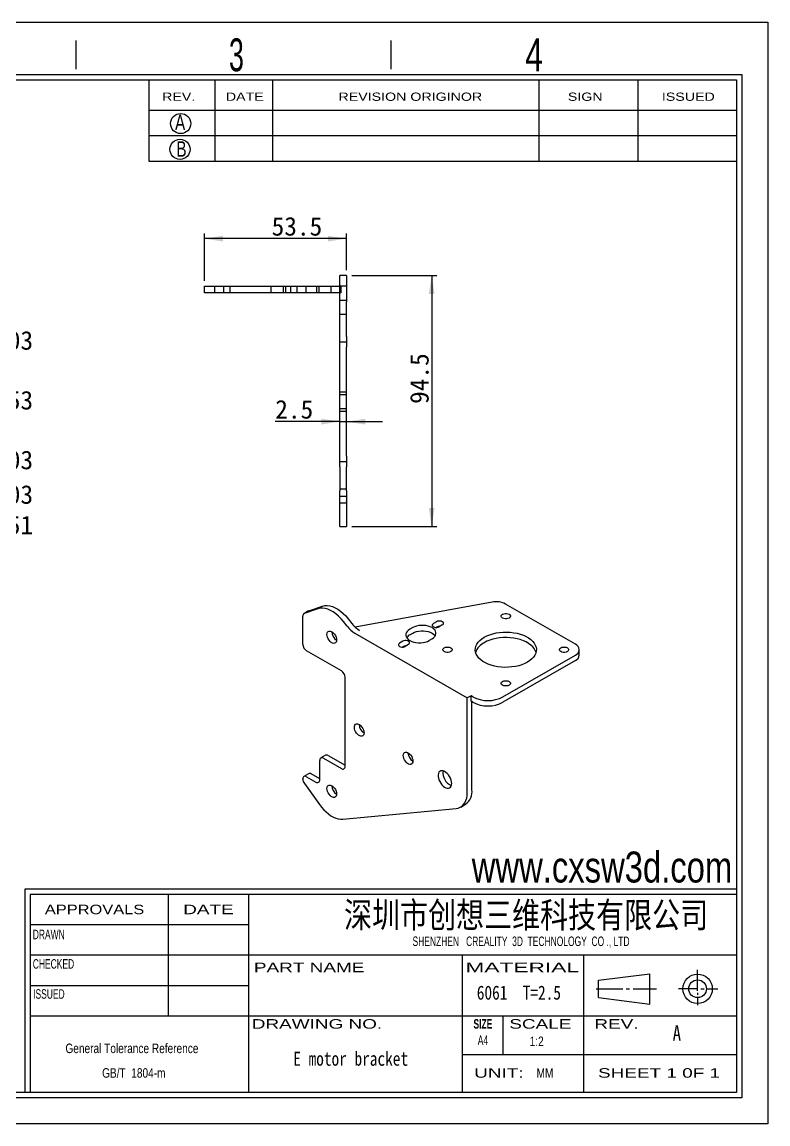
# Model space of a CAD drawing. Extents: x 4 to 590, y 3 to 417.
# Drawn here: x 309.6 to 590.2, y 2.6 to 417.3 of the extents above; entities that cross this region are included whole.
import ezdxf

# ---------------------------------------------------------------- set-up
doc = ezdxf.new("R2010")
doc.units = 0
doc.header["$LTSCALE"] = 2
doc.linetypes.add('SLD-实线', pattern=[0])
doc.linetypes.add('SLD-虚线', pattern=[1.905, 1.27, -0.635])
doc.layers.get('0').update_dxf_attribs({"linetype": 'CONTINUOUS'})
doc.layers.add('DIM', color=5, linetype='SLD-实线')
doc.layers.add('SLD-0', color=179, linetype='SLD-实线')
doc.styles.add('SLDTEXTSTYLE0', font='arial.ttf', dxfattribs={"width": 0.7584})
doc.styles.add('SLDTEXTSTYLE1', font='arial.ttf', dxfattribs={"width": 0.63516})
doc.styles.add('SLDTEXTSTYLE10', font='', dxfattribs={"width": 0.8})
doc.styles.add('SLDTEXTSTYLE11', font='', dxfattribs={"width": 0.67})
doc.styles.add('SLDTEXTSTYLE12', font='')
doc.styles.add('SLDTEXTSTYLE2', font='GOTHIC.TTF', dxfattribs={"width": 0.7304})
doc.styles.add('SLDTEXTSTYLE3', font='GOTHIC.TTF', dxfattribs={"width": 0.61171})
doc.styles.add('SLDTEXTSTYLE4', font='arialbd.ttf', dxfattribs={"width": 0.63516})
doc.styles.add('SLDTEXTSTYLE5', font='arial.ttf', dxfattribs={"width": 1.422})
doc.styles.add('SLDTEXTSTYLE6', font='arial.ttf', dxfattribs={"width": 1.2324})
doc.styles.add('SLDTEXTSTYLE7', font='arial.ttf', dxfattribs={"width": 1.7064})
doc.styles.add('SLDTEXTSTYLE8', font='', dxfattribs={"width": 0.8, "bigfont": 'bigfont'})
doc.styles.add('SLDTEXTSTYLE9', font='', dxfattribs={"width": 0.8})
doc.styles.get('SLDTEXTSTYLE10').set_extended_font_data('宋体', bold=True)
doc.styles.get('SLDTEXTSTYLE11').set_extended_font_data('宋体')
doc.styles.get('SLDTEXTSTYLE12').set_extended_font_data('宋体')
doc.styles.get('SLDTEXTSTYLE8').set_extended_font_data('宋体', bold=True)
doc.styles.get('SLDTEXTSTYLE9').set_extended_font_data('宋体')
doc.dimstyles.new('SLDDIMSTYLE1', dxfattribs={"dimtxt": 7, "dimasz": 7, "dimexe": 0, "dimexo": 0.0625, "dimgap": 1.75, "dimtad": 0, "dimtih": 1, "dimtoh": 1, "dimrnd": 1e-09, "dimzin": 12, "dimdsep": 46, "dimtxsty": 'SLDTEXTSTYLE11', "dimblk1": 'NONE', "dimblk2": 'NONE', "dimsah": 1, "dimcen": 0.09, "dimadec": 0, "dimazin": 0, "dimtfac": 1, "dimtofl": 0, "dimtmove": 0, "dimatfit": 3, "dimldrblk": 'NONE', "dimfxl": 0, "dimtolj": 1, "dimtzin": 12, "dimarcsym": 0})
doc.dimstyles.new('SLDDIMSTYLE3', dxfattribs={"dimtxt": 7, "dimasz": 7, "dimexe": 0, "dimexo": 0.0625, "dimgap": 1.75, "dimtad": 2, "dimrnd": 1e-09, "dimzin": 12, "dimdsep": 46, "dimtxsty": 'SLDTEXTSTYLE11', "dimsah": 1, "dimcen": 0.09, "dimadec": 0, "dimazin": 0, "dimtfac": 1, "dimtmove": 0, "dimatfit": 0, "dimfxl": 0, "dimtolj": 1, "dimtzin": 12, "dimarcsym": 0})
doc.dimstyles.new('SLDDIMSTYLE4', dxfattribs={"dimtxt": 7, "dimasz": 7, "dimexe": 0, "dimexo": 0.0625, "dimgap": 1.75, "dimtad": 2, "dimrnd": 1e-09, "dimzin": 12, "dimdsep": 46, "dimtxsty": 'SLDTEXTSTYLE11', "dimsah": 1, "dimcen": 0.09, "dimadec": 0, "dimazin": 0, "dimtfac": 1, "dimtofl": 0, "dimtmove": 0, "dimatfit": 3, "dimfxl": 0, "dimtolj": 1, "dimtzin": 12, "dimarcsym": 0})

# ---------------------------------------------------------------- blocks, each defined once
blk = doc.blocks.new('SW_NOTE_0')
at = {"layer": 'SLD-0', "color": 0, "char_height": 3.5853, "attachment_point": 2, "style": 'SLDTEXTSTYLE0'}
for s, insert in [('General Tolerance Reference ', (26.04, 4.62)), (' GB/T  1804-m', (26.22, -4.64))]:
    blk.add_mtext(s, dxfattribs=dict(at, insert=insert))
blk = doc.blocks.new('_D_2')
at = {"layer": 'DIM'}
blk.add_line((188.4, 296.95), (289.92, 296.95), dxfattribs=at)
at = {"layer": 'DIM', "insert": (289.92, 301.02), "char_height": 7, "attachment_point": 1, "style": 'SLDTEXTSTYLE12'}
blk.add_mtext('21.03', dxfattribs=at)
blk = doc.blocks.new('_NONE')
blk = doc.blocks.new('_D_3')
at = {"layer": 'DIM'}
blk.add_line((197.9, 274.45), (289.92, 274.45), dxfattribs=at)
at = {"layer": 'DIM', "insert": (289.92, 278.52), "char_height": 7, "attachment_point": 1, "style": 'SLDTEXTSTYLE12'}
blk.add_mtext('43.53', dxfattribs=at)
blk = doc.blocks.new('_D_4')
at = {"layer": 'DIM'}
blk.add_line((188.4, 251.95), (289.92, 251.95), dxfattribs=at)
at = {"layer": 'DIM', "insert": (289.92, 256.02), "char_height": 7, "attachment_point": 1, "style": 'SLDTEXTSTYLE12'}
blk.add_mtext('66.03', dxfattribs=at)
blk = doc.blocks.new('_D_5')
at = {"layer": 'DIM'}
blk.add_line((183.3, 238.95), (289.92, 238.95), dxfattribs=at)
at = {"layer": 'DIM', "insert": (289.92, 243.02), "char_height": 7, "attachment_point": 1, "style": 'SLDTEXTSTYLE12'}
blk.add_mtext('79.03', dxfattribs=at)
blk = doc.blocks.new('_D_6')
at = {"layer": 'DIM'}
blk.add_line((196.12, 227.46), (289.92, 227.46), dxfattribs=at)
at = {"layer": 'DIM', "insert": (289.92, 231.53), "char_height": 7, "attachment_point": 1, "style": 'SLDTEXTSTYLE12'}
blk.add_mtext('90.51', dxfattribs=at)
blk = doc.blocks.new('_D_17')
at = {"layer": 'DIM'}
for p, q in [((429.19, 266.94), (404.84, 266.94)), ((429.19, 266.94), (431.69, 266.94)), ((431.69, 266.94), (445.15, 266.94))]:
    blk.add_line(p, q, dxfattribs=at)
for points in [[(429.19, 266.94), (422.19, 268.01), (422.19, 265.86)], [(431.69, 266.94), (438.69, 265.86), (438.69, 268.01)]]:
    blk.add_solid(points, dxfattribs=at)
at = {"layer": 'DIM', "insert": (404.84, 275.08), "char_height": 7, "attachment_point": 1, "style": 'SLDTEXTSTYLE12'}
blk.add_mtext('2.5', dxfattribs=at)
blk = doc.blocks.new('_D_18')
at = {"layer": 'DIM'}
for p, q in [((378.19, 319.97), (378.19, 337.81)), ((431.69, 323.95), (431.69, 337.81)), ((431.69, 335.81), (378.19, 335.81))]:
    blk.add_line(p, q, dxfattribs=at)
for points in [[(378.19, 335.81), (385.19, 334.74), (385.19, 336.89)], [(431.69, 335.81), (424.69, 336.89), (424.69, 334.74)]]:
    blk.add_solid(points, dxfattribs=at)
at = {"layer": 'DIM', "insert": (403.47, 343.96), "char_height": 7, "attachment_point": 1, "style": 'SLDTEXTSTYLE12'}
blk.add_mtext('53.5', dxfattribs=at)
blk = doc.blocks.new('_D_19')
at = {"layer": 'DIM'}
for p, q in [((433.69, 321.95), (465.69, 321.95)), ((463.69, 321.95), (463.69, 227.45)), ((433.69, 227.45), (465.69, 227.45))]:
    blk.add_line(p, q, dxfattribs=at)
for points in [[(463.69, 321.95), (462.62, 314.95), (464.77, 314.95)], [(463.69, 227.45), (464.77, 234.45), (462.62, 234.45)]]:
    blk.add_solid(points, dxfattribs=at)
at = {"layer": 'DIM', "insert": (455.55, 273.62), "char_height": 7, "attachment_point": 1, "rotation": 90, "style": 'SLDTEXTSTYLE12'}
blk.add_mtext('94.5', dxfattribs=at)

msp = doc.modelspace()

# ---------------------------------------------------------------- linework, layer by layer
at = {"color": 7, "linetype": 'SLD-实线'}
for p, q in [((431.693, 321.949), (429.193, 321.949)), ((429.193, 319.331), (429.193, 321.949)), ((431.693, 321.949), (431.693, 319.331)), ((378.193, 315.475), (378.193, 317.975)), ((378.193, 317.975), (380.883, 317.975)), ((380.883, 315.475), (378.193, 315.475)), ((380.883, 317.975), (429.193, 317.975)), ((429.193, 315.475), (380.883, 315.475)), ((429.193, 313.538), (429.193, 319.331)), ((431.693, 319.331), (431.693, 313.538)), ((429.193, 311.974), (429.193, 313.538)), ((429.193, 298.949), (429.193, 311.974)), ((431.693, 313.538), (431.693, 311.974)), ((431.693, 298.949), (431.693, 311.974)), ((429.193, 296.949), (429.193, 298.949)), ((431.693, 298.949), (431.693, 296.949)), ((429.193, 296.949), (431.693, 296.949)), ((429.193, 294.949), (429.193, 296.949)), ((429.193, 253.949), (429.193, 294.949)), ((431.693, 296.949), (431.693, 294.949)), ((431.693, 253.949), (431.693, 294.949)), ((429.193, 251.949), (429.193, 253.949)), ((431.693, 253.949), (431.693, 251.949)), ((429.193, 251.949), (431.693, 251.949)), ((429.193, 249.949), (429.193, 251.949)), ((429.193, 249.949), (429.193, 240.949)), ((431.693, 251.949), (431.693, 249.949)), ((431.693, 240.949), (431.693, 249.949)), ((429.193, 238.949), (429.193, 240.949)), ((431.693, 240.949), (431.693, 238.949)), ((429.193, 238.949), (431.693, 238.949)), ((429.193, 236.949), (429.193, 238.949)), ((429.193, 236.875), (429.193, 236.949)), ((429.193, 235.243), (429.193, 236.875)), ((431.693, 238.949), (431.693, 236.949)), ((431.693, 236.875), (431.693, 236.949)), ((431.693, 236.875), (431.693, 235.243)), ((429.193, 229.567), (429.193, 235.243)), ((431.693, 235.243), (431.693, 229.567)), ((429.193, 227.449), (429.193, 229.567)), ((431.693, 229.567), (431.693, 227.449)), ((429.193, 227.449), (431.693, 227.449)), ((417.396, 195.678), (415.628, 194.658)), ((420.884, 196.476), (415.746, 194.712)), ((417.396, 195.678), (417.514, 195.732)), ((417.514, 195.732), (422.652, 197.497)), ((486.442, 199.005), (434.879, 189.626)), ((517.744, 183.131), (491.48, 198.293)), ((415.214, 183.106), (415.214, 193.742)), ((431.913, 189.913), (430.495, 191.7)), ((432.263, 192.72), (433.681, 190.933)), ((465.56, 191.621), (464.358, 190.927)), ((434.793, 187.339), (477.086, 162.924)), ((456.544, 189.396), (455.484, 188.784)), ((455.484, 186.743), (456.544, 187.355)), ((465.336, 189.45), (465.56, 189.58)), ((467.681, 190.397), (466.479, 189.703)), ((452.832, 184.274), (451.63, 183.58)), ((454.953, 183.049), (453.751, 182.355)), ((463.828, 185.192), (462.767, 184.58)), ((429.71, 173.105), (416.628, 180.657)), ((452.608, 182.103), (452.832, 182.232)), ((490.521, 163.333), (517.744, 179.049)), ((519.209, 179.048), (519.209, 181.09)), ((517.744, 177.007), (490.521, 161.291)), ((431.124, 137.178), (431.124, 170.656)), ((478.5, 163.741), (477.086, 162.924)), ((477.086, 127.383), (477.086, 162.924)), ((479.207, 163.333), (478.5, 163.741)), ((478.5, 161.7), (478.5, 163.741)), ((479.207, 161.291), (478.5, 161.7)), ((478.854, 128.404), (478.854, 161.495)), ((423.76, 141.358), (421.992, 140.338)), ((424.76, 141.259), (431.124, 137.585)), ((421.578, 132.073), (421.578, 139.422)), ((422.992, 140.239), (429.71, 136.361)), ((417.396, 134.417), (415.628, 133.397)), ((416.628, 133.298), (420.164, 131.257)), ((421.578, 132.481), (418.396, 134.318)), ((415.214, 132.421), (415.214, 132.481)), ((415.81, 130.744), (421.471, 122.842)), ((430.265, 117.31), (472.869, 121.349)), ((474.6, 121.889), (476.368, 122.91))]:
    msp.add_line(p, q, dxfattribs=at)
at = {"color": 7, "linetype": 'SLD-虚线'}
for p, q in [((381.943, 317.975), (381.943, 315.475)), ((385.443, 315.475), (385.443, 317.975)), ((387.693, 317.975), (387.693, 315.475)), ((403.193, 317.975), (403.193, 315.475)), ((407.893, 315.475), (407.893, 317.975)), ((408.643, 317.975), (408.643, 315.475)), ((410.693, 315.475), (410.693, 317.975)), ((412.943, 317.975), (412.943, 315.475)), ((416.443, 315.475), (416.443, 317.975)), ((420.443, 315.475), (420.443, 317.975)), ((421.193, 317.975), (421.193, 315.475)), ((425.893, 315.475), (425.893, 317.975)), ((431.693, 317.975), (429.193, 317.975)), ((429.693, 315.475), (429.193, 315.475)), ((429.693, 315.475), (429.693, 317.975)), ((431.693, 312.499), (429.193, 312.499)), ((429.193, 307.399), (431.693, 307.399)), ((431.693, 278.049), (429.193, 278.049)), ((431.693, 276.999), (429.193, 276.999)), ((429.193, 271.899), (431.693, 271.899)), ((429.193, 270.849), (431.693, 270.849)), ((431.693, 241.499), (429.193, 241.499)), ((429.193, 236.399), (431.693, 236.399))]:
    msp.add_line(p, q, dxfattribs=at)
at = {"color": 7, "linetype": 'SLD-实线', "flags": 128}
for points in [[(430.495, 191.7), (429.584, 192.765), (428.623, 193.729), (427.627, 194.576), (426.609, 195.296), (425.585, 195.876), (424.57, 196.309), (423.578, 196.589), (422.624, 196.71), (421.722, 196.673), (420.884, 196.476)], [(422.652, 197.497), (423.489, 197.693), (424.392, 197.731), (425.346, 197.609), (426.338, 197.33), (427.353, 196.896), (428.377, 196.316), (429.395, 195.597), (430.391, 194.749), (431.352, 193.786), (432.263, 192.72)], [(464.358, 190.927), (464.082, 190.708), (463.937, 190.45), (463.937, 190.179), (464.082, 189.922), (464.358, 189.703), (464.738, 189.543), (465.184, 189.46), (465.653, 189.46), (466.1, 189.543), (466.479, 189.703)], [(467.681, 190.397), (467.957, 190.616), (468.102, 190.873), (468.102, 191.144), (467.957, 191.402), (467.681, 191.621), (467.302, 191.78), (466.855, 191.864), (466.386, 191.864), (465.94, 191.78), (465.56, 191.621)], [(492.819, 193.029), (492.376, 192.844), (491.855, 192.746), (491.308, 192.746), (490.787, 192.844), (490.344, 193.029), (490.022, 193.285), (489.853, 193.586), (489.853, 193.902), (490.022, 194.202), (490.344, 194.458)], [(490.344, 194.458), (490.787, 194.644), (491.308, 194.742), (491.855, 194.742), (492.376, 194.644), (492.819, 194.458), (493.141, 194.202), (493.31, 193.902), (493.31, 193.586), (493.141, 193.285), (492.819, 193.029)], [(424.3, 186.843), (424.353, 187.311), (424.507, 187.691), (424.754, 187.962), (425.079, 188.107), (425.464, 188.118), (425.886, 187.995), (426.321, 187.744), (426.743, 187.38), (427.128, 186.924), (427.453, 186.404), (427.7, 185.848), (427.854, 185.29), (427.907, 184.761)], [(427.907, 184.761), (427.854, 184.293), (427.7, 183.913), (427.453, 183.642), (427.128, 183.497), (426.743, 183.486), (426.321, 183.61), (425.886, 183.861), (425.464, 184.224), (425.079, 184.68), (424.754, 185.2), (424.507, 185.756), (424.353, 186.314), (424.3, 186.843)], [(455.484, 188.784), (454.907, 188.387), (454.458, 187.938), (454.151, 187.451), (453.995, 186.941), (453.995, 186.423), (454.151, 185.912), (454.458, 185.425), (454.907, 184.977), (455.484, 184.58), (456.171, 184.247), (456.949, 183.987), (457.792, 183.81), (458.676, 183.72), (459.574, 183.72), (460.458, 183.81), (461.302, 183.987), (462.079, 184.247), (462.767, 184.58)], [(463.828, 185.192), (464.405, 185.589), (464.853, 186.038), (465.16, 186.525), (465.316, 187.035), (465.316, 187.553), (465.16, 188.064), (464.853, 188.551), (464.405, 188.999), (463.828, 189.396), (463.14, 189.73), (462.362, 189.989), (461.519, 190.166), (460.635, 190.256), (459.737, 190.256), (458.853, 190.166), (458.009, 189.989), (457.232, 189.73), (456.544, 189.396)], [(456.544, 187.355), (457.232, 187.688), (458.009, 187.947), (458.853, 188.125), (459.737, 188.215), (460.635, 188.215), (461.519, 188.125), (462.362, 187.947), (463.14, 187.688), (463.828, 187.355), (464.405, 186.958), (464.853, 186.509), (465.023, 186.274)], [(483.45, 185.784), (484.449, 186.297), (485.544, 186.74), (486.721, 187.106), (487.964, 187.391), (489.256, 187.591), (490.579, 187.703), (491.916, 187.726), (493.248, 187.658), (494.558, 187.502), (495.827, 187.259), (497.039, 186.933), (498.178, 186.528), (499.227, 186.049), (500.172, 185.503), (501.002, 184.897), (501.704, 184.24), (502.269, 183.541), (502.69, 182.808), (502.96, 182.052), (503.077, 181.283), (503.038, 180.511), (502.844, 179.747), (502.498, 179.001), (502.004, 178.284), (501.369, 177.604), (500.602, 176.972), (499.713, 176.395)], [(451.63, 183.58), (451.354, 183.36), (451.209, 183.103), (451.209, 182.832), (451.354, 182.574), (451.63, 182.355), (452.01, 182.196), (452.456, 182.112), (452.925, 182.112), (453.372, 182.196), (453.751, 182.355)], [(454.953, 183.049), (455.229, 183.268), (455.374, 183.526), (455.374, 183.797), (455.229, 184.054), (454.953, 184.274), (454.574, 184.433), (454.127, 184.516), (453.658, 184.516), (453.212, 184.433), (452.832, 184.274)], [(499.713, 176.395), (498.714, 175.882), (497.619, 175.439), (496.442, 175.073), (495.199, 174.788), (493.907, 174.588), (492.584, 174.476), (491.247, 174.454), (489.915, 174.521), (488.605, 174.677), (487.336, 174.92), (486.124, 175.246), (484.985, 175.651), (483.936, 176.13), (482.991, 176.676), (482.161, 177.282), (481.459, 177.939), (480.894, 178.638), (480.473, 179.371), (480.203, 180.127), (480.086, 180.896), (480.125, 181.668), (480.319, 182.432), (480.665, 183.178), (481.159, 183.895), (481.794, 184.575), (482.561, 185.207), (483.45, 185.784)], [(502.945, 180.069), (502.69, 180.766), (502.269, 181.499), (501.704, 182.199), (501.002, 182.856), (500.172, 183.462), (499.227, 184.008), (498.178, 184.486), (497.039, 184.892), (495.827, 185.218), (494.558, 185.461), (493.248, 185.617), (491.916, 185.684), (490.579, 185.662), (489.256, 185.55), (487.964, 185.35), (486.721, 185.065), (485.544, 184.699), (484.449, 184.256), (483.45, 183.743)], [(470.899, 180.375), (470.456, 180.189), (469.935, 180.092), (469.387, 180.092), (468.867, 180.189), (468.424, 180.375), (468.102, 180.631), (467.933, 180.931), (467.933, 181.248), (468.102, 181.548), (468.424, 181.804)], [(468.424, 181.804), (468.867, 181.99), (469.387, 182.087), (469.935, 182.087), (470.456, 181.99), (470.899, 181.804), (471.22, 181.548), (471.39, 181.248), (471.39, 180.931), (471.22, 180.631), (470.899, 180.375)], [(514.739, 180.375), (514.296, 180.189), (513.776, 180.092), (513.228, 180.092), (512.707, 180.189), (512.264, 180.375), (511.943, 180.631), (511.773, 180.931), (511.773, 181.248), (511.943, 181.548), (512.264, 181.804)], [(512.264, 181.804), (512.707, 181.99), (513.228, 182.087), (513.776, 182.087), (514.296, 181.99), (514.739, 181.804), (515.061, 181.548), (515.23, 181.248), (515.23, 180.931), (515.061, 180.631), (514.739, 180.375)], [(492.819, 167.721), (492.376, 167.535), (491.855, 167.437), (491.308, 167.437), (490.787, 167.535), (490.344, 167.721), (490.022, 167.977), (489.853, 168.277), (489.853, 168.593), (490.022, 168.894), (490.344, 169.15)], [(490.344, 169.15), (490.787, 169.335), (491.308, 169.433), (491.855, 169.433), (492.376, 169.335), (492.819, 169.15), (493.141, 168.894), (493.31, 168.593), (493.31, 168.277), (493.141, 167.977), (492.819, 167.721)], [(434.624, 151.896), (434.676, 152.364), (434.831, 152.744), (435.077, 153.015), (435.403, 153.16), (435.788, 153.171), (436.21, 153.048), (436.644, 152.797), (437.067, 152.433), (437.451, 151.977), (437.777, 151.457), (438.024, 150.901), (438.178, 150.343), (438.23, 149.814)], [(438.23, 149.814), (438.178, 149.346), (438.024, 148.966), (437.777, 148.695), (437.451, 148.55), (437.067, 148.539), (436.644, 148.663), (436.21, 148.914), (435.788, 149.277), (435.403, 149.733), (435.077, 150.253), (434.831, 150.809), (434.676, 151.367), (434.624, 151.896)], [(453.009, 141.283), (453.061, 141.751), (453.215, 142.131), (453.462, 142.402), (453.788, 142.547), (454.173, 142.558), (454.595, 142.434), (455.029, 142.183), (455.451, 141.82), (455.836, 141.364), (456.162, 140.843), (456.409, 140.288), (456.563, 139.729), (456.615, 139.201)], [(456.615, 139.201), (456.563, 138.733), (456.409, 138.352), (456.162, 138.082), (455.836, 137.937), (455.451, 137.926), (455.029, 138.049), (454.595, 138.3), (454.173, 138.664), (453.788, 139.119), (453.462, 139.64), (453.215, 140.196), (453.061, 140.754), (453.009, 141.283)], [(471.217, 130.771), (471.165, 131.393), (471.01, 132.05), (470.761, 132.714), (470.425, 133.359), (470.018, 133.958), (469.555, 134.487), (469.057, 134.924), (468.542, 135.251), (468.033, 135.455), (467.55, 135.527), (467.113, 135.465), (466.74, 135.271), (466.445, 134.952), (466.242, 134.523), (466.139, 134), (466.139, 133.406), (466.242, 132.763), (466.445, 132.099), (466.74, 131.441), (467.113, 130.816), (467.55, 130.249), (468.033, 129.764), (468.542, 129.38), (469.057, 129.113), (469.555, 128.974), (470.018, 128.969), (470.425, 129.098), (470.761, 129.356), (471.01, 129.731), (471.165, 130.21), (471.217, 130.771)], [(424.3, 128.869), (424.353, 129.337), (424.507, 129.717), (424.754, 129.988), (425.079, 130.133), (425.464, 130.144), (425.886, 130.02), (426.321, 129.769), (426.743, 129.405), (427.128, 128.95), (427.453, 128.429), (427.7, 127.874), (427.854, 127.315), (427.907, 126.787)], [(427.907, 126.787), (427.854, 126.319), (427.7, 125.938), (427.453, 125.668), (427.128, 125.523), (426.743, 125.512), (426.321, 125.635), (425.886, 125.886), (425.464, 126.25), (425.079, 126.705), (424.754, 127.226), (424.507, 127.782), (424.353, 128.34), (424.3, 128.869)], [(472.869, 121.349), (473.689, 121.503), (474.44, 121.802), (475.113, 122.241), (475.699, 122.816), (476.189, 123.517), (476.577, 124.336), (476.859, 125.262), (477.029, 126.282), (477.086, 127.383)], [(421.471, 122.842), (422.259, 121.817), (423.098, 120.871), (423.977, 120.014), (424.885, 119.26), (425.81, 118.616), (426.739, 118.093), (427.661, 117.696), (428.564, 117.432), (429.436, 117.302), (430.265, 117.31)]]:
    msp.add_lwpolyline(points, dxfattribs=at)
at = {"color": 7, "linetype": 'SLD-实线'}
for centre, radius, start, end in [((487.94, 191.428), 7.724, 62.72462, 101.18722), ((416.147, 193.861), 0.94, 115.18629, 187.24603), ((441.973, 197.317), 10.465, 217.5907, 238.85929), ((429.919, 188.007), 3.854, 182.13043, 238.51194), ((440.205, 196.297), 10.465, 217.5907, 238.85929), ((457.047, 183.813), 3.32, 118.08972, 146.18707), ((466.595, 187.607), 2.228, 87.20312, 117.67997), ((418.284, 183.246), 3.074, 182.60548, 237.39452), ((486.262, 178.011), 6.384, 116.13239, 161.19465), ((516.948, 181.09), 2.191, 291.31255, 68.68745), ((453.867, 180.259), 2.228, 87.20312, 117.67997), ((516.71, 179.296), 2.512, 294.33324, 354.34662), ((428.053, 170.516), 3.074, 2.60548, 57.39452), ((484.864, 174.195), 12.247, 242.49143, 297.50857), ((484.864, 172.154), 12.247, 242.49143, 297.50857), ((440.243, 153.06), 3.854, 182.13043, 238.51194), ((424.174, 140.442), 1.006, 54.38242, 114.30712), ((458.628, 142.446), 3.854, 182.13043, 238.51194), ((422.44, 139.562), 0.873, 50.79671, 189.21404), ((430.262, 137.038), 0.873, 230.79671, 9.21404), ((416.076, 132.621), 0.873, 50.79671, 189.21404), ((417.81, 133.5), 1.006, 54.38242, 114.30712), ((472.895, 134.679), 4.971, 170.87694, 249.11768), ((418.228, 132.549), 3.017, 182.42931, 216.72779), ((420.716, 131.933), 0.873, 230.79671, 9.21404), ((429.919, 130.032), 3.854, 182.13043, 238.51194), ((473.028, 127.73), 5.864, 304.71308, 6.5991)]:
    msp.add_arc(centre, radius, start, end, dxfattribs=at)
at = {"layer": 'SLD-0'}
for p, q in [((3.624, 417.347), (590.213, 417.347)), ((590.213, 417.347), (590.213, 2.588)), ((25.35, 395.622), (578.363, 395.622)), ((504.035, 395.622), (504.035, 365.027)), ((541.199, 395.622), (541.199, 365.027)), ((578.363, 395.622), (578.363, 14.438)), ((578.363, 14.438), (25.35, 14.438)), ((590.213, 2.588), (3.624, 2.588))]:
    msp.add_line(p, q, dxfattribs=at)
at = {"layer": 'SLD-0', "color": 6, "linetype": 'SLD-实线'}
for p, q in [((329.905, 399.572), (329.905, 410.339)), ((448.408, 399.572), (448.408, 410.339)), ((23.375, 397.597), (580.338, 397.597)), ((580.338, 397.597), (580.338, 12.463)), ((580.338, 12.463), (23.375, 12.463))]:
    msp.add_line(p, q, dxfattribs=at)
at = {"layer": 'SLD-0', "color": 179, "linetype": 'SLD-实线'}
for p, q in [((357.318, 395.622), (357.318, 365.027)), ((382.1, 395.622), (382.1, 365.027)), ((403.773, 395.622), (403.773, 365.027)), ((357.318, 384.149), (578.363, 384.149)), ((357.318, 374.588), (578.363, 374.588)), ((357.318, 365.027), (578.363, 365.027)), ((578.363, 90.924), (310.66, 90.924)), ((310.66, 90.924), (310.66, 14.438)), ((578.363, 89.012), (312.572, 89.012)), ((312.572, 89.012), (312.572, 14.438)), ((364.562, 89.012), (364.562, 43.12)), ((394.795, 89.012), (394.795, 14.438)), ((394.795, 77.539), (312.572, 77.539)), ((578.363, 66.066), (312.572, 66.066)), ((475.106, 66.066), (475.106, 14.438)), ((520.998, 14.438), (520.998, 66.066)), ((526.51, 56.708), (545.776, 59.076)), ((545.776, 47.692), (545.776, 59.076)), ((563.739, 52.699), (563.739, 60.633)), ((394.795, 54.593), (312.572, 54.593)), ((526.51, 50.213), (526.51, 56.708)), ((525.571, 53.466), (535.66, 53.466)), ((526.51, 50.213), (545.776, 47.692)), ((536.921, 53.466), (538.182, 53.466)), ((539.444, 53.466), (548.271, 53.466)), ((563.739, 53.466), (556.537, 53.466)), ((563.739, 51.933), (563.739, 51.166)), ((563.739, 50.4), (563.739, 47.334)), ((565, 53.466), (566.261, 53.466)), ((567.522, 53.466), (571.305, 53.466)), ((578.363, 43.12), (312.572, 43.12)), ((490.403, 43.12), (490.403, 28.779)), ((475.106, 28.779), (578.363, 28.779))]:
    msp.add_line(p, q, dxfattribs=at)
at = {"layer": 'SLD-0'}
for centre in [(369.244, 379.127), (368.999, 369.43)]:
    msp.add_circle(centre, 3.789, dxfattribs=at)
at = {"layer": 'SLD-0', "color": 179, "linetype": 'SLD-实线'}
for radius in [5.543, 3.338]:
    msp.add_circle((563.739, 53.466), radius, dxfattribs=at)

# ---------------------------------------------------------------- block references
at = {"layer": 'SLD-0', "color": 179}
msp.add_blockref('SW_NOTE_0', (324.876, 28.222), dxfattribs=at)

# ---------------------------------------------------------------- texts
at = {"layer": 'SLD-0'}
for s, insert, char_height, attachment_point, style in [('3', (387.413, 411.186), 12.344, 1, 'SLDTEXTSTYLE3'), ('4', (498.881, 411.174), 12.344, 1, 'SLDTEXTSTYLE2'), ('A', (367.156, 382.504), 5.807, 1, 'SLDTEXTSTYLE2'), ('B', (367.664, 372.474), 5.807, 1, 'SLDTEXTSTYLE2'), ('深圳市创想三维科技有限公司', (499.213, 86.079), 9.65616, 2, 'SLDTEXTSTYLE8'), ('6061  T=2.5', (496.503, 54.671), 5.29167, 2, 'SLDTEXTSTYLE10'), ('A', (554.357, 39.707), 5.821, 1, 'SLDTEXTSTYLE9'), ('E motor bracket', (433.218, 29.804), 5.29167, 2, 'SLDTEXTSTYLE10')]:
    msp.add_mtext(s, dxfattribs=dict(at, insert=insert, char_height=char_height, attachment_point=attachment_point, style=style))
at = {"layer": 'SLD-0', "color": 179}
for s, insert, char_height, attachment_point, style in [('REV.', (362.258, 390.8), 3.1073, 1, 'SLDTEXTSTYLE6'), ('DATE', (386.253, 390.8), 3.1073, 1, 'SLDTEXTSTYLE6'), ('REVISION ORIGINOR', (428.616, 390.8), 3.10727, 1, 'SLDTEXTSTYLE6'), ('SIGN', (514.933, 390.8), 3.1073, 1, 'SLDTEXTSTYLE6'), ('ISSUED', (550.296, 390.8), 3.1073, 1, 'SLDTEXTSTYLE6'), ('APPROVALS', (336.853, 85.125), 3.5853, 2, 'SLDTEXTSTYLE6'), ('DATE', (379.699, 85.125), 3.5853, 2, 'SLDTEXTSTYLE5'), ('DRAWN', (319.607, 75.706), 3.5853, 2, 'SLDTEXTSTYLE1'), ('SHENZHEN   CREALITY  3D  TECHNOLOGY  CO ., LTD', (497.32, 73.138), 3.58531, 2, 'SLDTEXTSTYLE1'), ('CHECKED', (321.391, 64.629), 3.5853, 2, 'SLDTEXTSTYLE1'), ('PART NAME', (417.588, 63.291), 3.5853, 2, 'SLDTEXTSTYLE5'), ('MATERIAL', (497.76, 63.291), 3.5853, 2, 'SLDTEXTSTYLE7'), ('ISSUED', (319.674, 53.309), 3.5853, 2, 'SLDTEXTSTYLE1'), ('DRAWING NO.', (420.536, 42.043), 3.58531, 2, 'SLDTEXTSTYLE5'), ('SIZE', (482.958, 42.043), 3.5853, 2, 'SLDTEXTSTYLE4'), ('SCALE', (504.578, 42.043), 3.5853, 2, 'SLDTEXTSTYLE5'), ('REV.', (533.22, 42.043), 3.5853, 2, 'SLDTEXTSTYLE5'), ('A4', (482.98, 35.906), 3.5853, 2, 'SLDTEXTSTYLE1'), ('1:2', (503.193, 35.49), 3.5853, 2, 'SLDTEXTSTYLE0'), ('UNIT:', (488.997, 23.581), 3.5853, 2, 'SLDTEXTSTYLE5'), ('MM', (506.322, 23.581), 3.5853, 2, 'SLDTEXTSTYLE0'), ('SHEET 1 0F 1', (549.24, 23.581), 3.58531, 2, 'SLDTEXTSTYLE5')]:
    msp.add_mtext(s, dxfattribs=dict(at, insert=insert, char_height=char_height, attachment_point=attachment_point, style=style))
at = {"layer": 'SLD-0', "color": 5, "insert": (478.777, 105.113), "char_height": 11.64167, "attachment_point": 1, "style": 'SLDTEXTSTYLE0'}
msp.add_mtext('www.cxsw3d.com', dxfattribs=at)

# ---------------------------------------------------------------- dimensions: what is measured, and where the dimension line sits
at = {"layer": 'DIM'}
for base, p1, p2, dimstyle, picture, middle in [((378.193, 335.813), (431.693, 321.949), (378.193, 317.975), 'SLDDIMSTYLE4', '_D_18', (408.919, 335.813)), ((431.693, 266.935), (429.193, 227.449), (431.693, 227.449), 'SLDDIMSTYLE3', '_D_17', (408.919, 266.935))]:
    dim = msp.add_linear_dim(base=base, p1=p1, p2=p2, dimstyle=dimstyle, dxfattribs=at)
    dim.commit()
    dim.dimension.update_dxf_attribs({"geometry": picture, "text_midpoint": middle, "dimtype": 160})
dim = msp.add_linear_dim(base=(463.694, 227.449), p1=(431.693, 321.949), p2=(431.693, 227.449), angle=90, dimstyle='SLDDIMSTYLE4', dxfattribs=at)
dim.commit()
dim.dimension.update_dxf_attribs({"geometry": '_D_19', "text_midpoint": (463.694, 279.066), "dimtype": 160})
for feature_location, offset, origin, picture, middle in [((181.304, 238.949), (108.618, 0), (262.404, 317.975), '_D_5', (296.728, 238.949)), ((186.404, 296.949), (103.518, 0), (262.404, 317.975), '_D_2', (296.728, 296.949)), ((186.404, 251.949), (103.518, 0), (262.404, 317.975), '_D_4', (296.728, 251.949)), ((194.1209, 227.4601), (95.8012, 0), (262.4037, 317.975), '_D_6', (296.7277, 227.4601)), ((195.904, 274.449), (94.018, 0), (262.404, 317.975), '_D_3', (296.728, 274.449))]:
    dim = msp.add_ordinate_dim(feature_location=feature_location, offset=offset, dtype=0, origin=origin, dimstyle='SLDDIMSTYLE1', dxfattribs=at)
    dim.commit()
    dim.dimension.update_dxf_attribs({"geometry": picture, "text_midpoint": middle})

doc.saveas('drawing.dxf')
